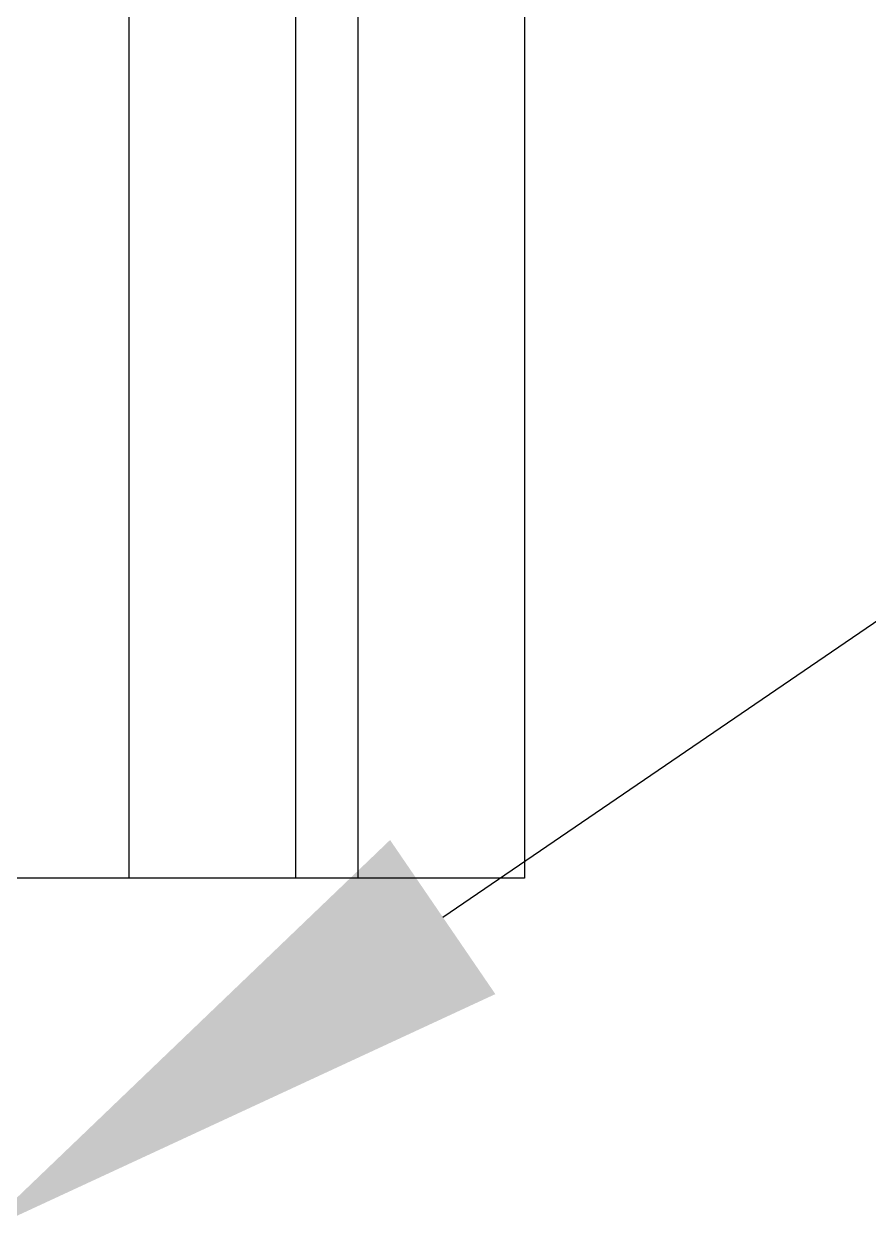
# Model space of a CAD drawing. Extents: x 4995099 to 5303443, y 4627657 to 4889583.
# Drawn here: x 5046063.1 to 5046364.7, y 4731893 to 4732324.8 of the extents above; entities that cross this region are included whole.
import ezdxf

# ---------------------------------------------------------------- set-up
doc = ezdxf.new("R2010")
doc.units = 0
doc.header["$LTSCALE"] = 1000
doc.header["$MEASUREMENT"] = 0
doc.layers.get('0').update_dxf_attribs({"color": 4, "linetype": 'CONTINUOUS'})

msp = doc.modelspace()

# ---------------------------------------------------------------- linework, layer by layer
at = {"linetype": 'Continuous'}
for p, q in [((5046100.42, 4737945.93), (5046100.42, 4732019.65)), ((5046159.95, 4737945.93), (5046159.95, 4732019.65)), ((5046182.28, 4737945.93), (5046182.28, 4732019.65)), ((5046241.81, 4737945.93), (5046241.81, 4732019.65)), ((5046241.81, 4732019.65), (5046039.34, 4732019.65))]:
    msp.add_line(p, q, dxfattribs=at)
msp.add_lwpolyline([(5046212.57, 4732005.81), (5047097.88, 4732610.45)])
msp.add_solid([(5046231.37, 4731978.28), (5046047.41, 4731893.01), (5046193.77, 4732033.33)])

doc.saveas('drawing.dxf')
